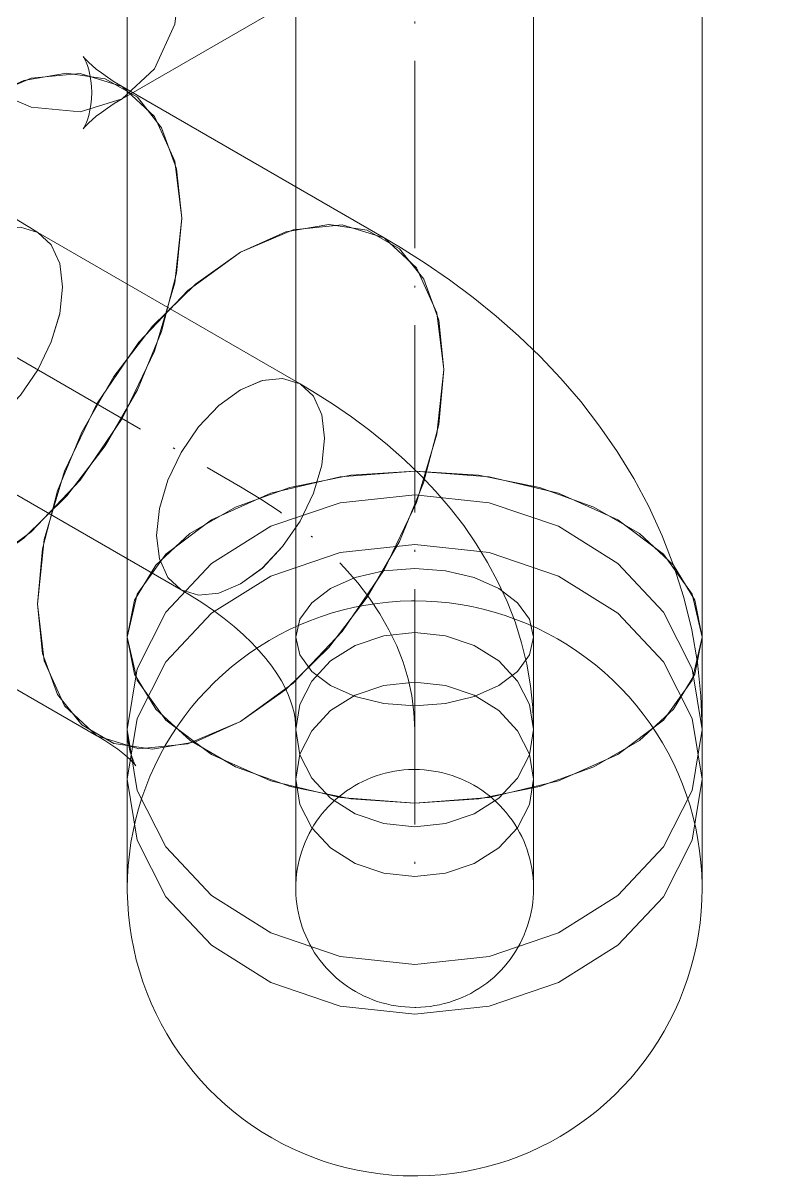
# Model space of a CAD drawing. Header units: millimetres. Extents: x -88595 to 880822, y -1054509 to -148035.
# Drawn here: x 437596.5 to 437637.4, y -350254.9 to -350193.3 of the extents above; entities that cross this region are included whole.
import ezdxf

# ---------------------------------------------------------------- set-up
doc = ezdxf.new("R2010")
doc.units = ezdxf.units.MM
doc.linetypes.add('$12$ADSK_Осевая', pattern=[14, 10, -2, 0, -2])
doc.linetypes.add('$13$ADSK_Осевая', pattern=[14, 10, -2, 0, -2])
for name, color, linetype, lineweight in [('Изоляция', 7, 'Continuous', 18), ('Трубопровод', 7, 'Continuous', 18), ('Трубопроводы', 7, 'Continuous', 18)]:
    doc.layers.add(name, color=color, linetype=linetype, lineweight=lineweight)

# ---------------------------------------------------------------- blocks, each defined once
blk = doc.blocks.new('$0$ADSK_МедьПайка_Отвод-гнутая труба - Отвод _гнутая труба_-3260024-В_ОВ3_1')
at = {"layer": 'Трубопроводы', "color": 134, "true_color": 0x00a6a6}
for points in [[(1317.151, 16532.11, 0), (1318.16, 16532.869, 0), (1318.794, 16533.753, 0), (1319.01, 16534.702, 0), (1318.794, 16535.651, 0), (1318.16, 16536.535, 0), (1317.151, 16537.295, 0), (1315.835, 16537.877, 0), (1314.304, 16538.243, 0), (1312.66, 16538.368, 0), (1311.017, 16538.243, 0), (1309.485, 16537.877, 0), (1308.17, 16537.295, 0)], [(1308.17, 16537.295, 0), (1307.161, 16536.535, 0), (1306.527, 16535.651, 0), (1306.31, 16534.702, 0), (1306.527, 16533.753, 0), (1307.161, 16532.869, 0), (1308.17, 16532.11, 0), (1309.485, 16531.527, 0), (1311.017, 16531.161, 0), (1312.66, 16531.036, 0), (1314.304, 16531.161, 0), (1315.835, 16531.527, 0), (1317.151, 16532.11, 0)], [(1302.91, 16525.667, 0), (1303.159, 16525.823, 0), (1303.401, 16525.998, 0), (1303.639, 16526.197, 0), (1303.873, 16526.421, 0), (1304.105, 16526.674, 0), (1304.334, 16526.959, 0), (1304.56, 16527.279, 0), (1304.781, 16527.636, 0), (1304.996, 16528.032, 0), (1305.203, 16528.468, 0), (1305.399, 16528.946, 0), (1305.581, 16529.465, 0), (1305.748, 16530.025, 0), (1305.897, 16530.626, 0), (1306.025, 16531.266, 0), (1306.132, 16531.944, 0), (1306.215, 16532.658, 0), (1306.273, 16533.407, 0), (1306.305, 16534.189, 0), (1306.31, 16534.702, 0)], [(1309.26, 16514.669, 0), (1310.255, 16515.29, 0), (1311.204, 16515.978, 0), (1312.103, 16516.729, 0), (1312.949, 16517.538, 0), (1313.74, 16518.4, 0), (1314.473, 16519.31, 0), (1315.147, 16520.265, 0), (1315.764, 16521.258, 0), (1316.323, 16522.286, 0), (1316.824, 16523.347, 0), (1317.27, 16524.435, 0), (1317.662, 16525.55, 0), (1318.001, 16526.687, 0), (1318.289, 16527.847, 0), (1318.526, 16529.025, 0), (1318.715, 16530.222, 0), (1318.856, 16531.435, 0), (1318.952, 16532.664, 0), (1319.002, 16533.907, 0), (1319.01, 16534.702, 0)], [(1290.21, 16526.925, 0), (1291.372, 16527.419, 0), (1292.455, 16527.527, 0), (1293.385, 16527.24, 0), (1294.098, 16526.578, 0), (1294.547, 16525.586, 0), (1294.7, 16524.333, 0), (1294.547, 16522.902, 0), (1294.098, 16521.393, 0), (1293.385, 16519.907, 0), (1292.455, 16518.546, 0), (1291.372, 16517.403, 0), (1290.21, 16516.556, 0)], [(1302.91, 16525.667, 0), (1302.65, 16525.529, 0), (1302.377, 16525.407, 0), (1302.087, 16525.301, 0), (1301.775, 16525.21, 0), (1301.441, 16525.136, 0), (1301.079, 16525.079, 0), (1300.689, 16525.044, 0), (1300.269, 16525.03, 0), (1299.818, 16525.042, 0), (1299.337, 16525.082, 0), (1298.826, 16525.151, 0), (1298.285, 16525.253, 0), (1297.716, 16525.389, 0), (1297.122, 16525.56, 0), (1296.503, 16525.768, 0), (1295.863, 16526.015, 0), (1295.202, 16526.3, 0), (1294.525, 16526.624, 0), (1293.832, 16526.988, 0), (1293.385, 16527.24, 0)], [(1290.21, 16516.556, 0), (1289.048, 16516.061, 0), (1287.965, 16515.954, 0), (1287.035, 16516.241, 0), (1286.321, 16516.903, 0), (1285.873, 16517.894, 0), (1285.72, 16519.148, 0), (1285.873, 16520.578, 0), (1286.321, 16522.088, 0), (1287.035, 16523.573, 0), (1287.965, 16524.934, 0), (1289.048, 16526.077, 0), (1290.21, 16526.925, 0)], [(1309.26, 16514.669, 0), (1308.224, 16514.118, 0), (1307.154, 16513.64, 0), (1306.054, 16513.236, 0), (1304.93, 16512.908, 0), (1303.788, 16512.654, 0), (1302.633, 16512.475, 0), (1301.47, 16512.368, 0), (1300.301, 16512.33, 0), (1299.131, 16512.361, 0), (1297.962, 16512.456, 0), (1296.796, 16512.614, 0), (1295.635, 16512.832, 0), (1294.481, 16513.108, 0), (1293.333, 16513.438, 0), (1292.193, 16513.822, 0), (1291.062, 16514.257, 0), (1289.941, 16514.741, 0), (1288.829, 16515.273, 0), (1287.728, 16515.851, 0), (1287.035, 16516.241, 0)]]:
    blk.add_polyline3d(points, dxfattribs=at)
blk = doc.blocks.new('$0$ADSK_МедьПайка_Отвод-гнутая труба - Отвод _гнутая труба_-3264726-В_ОВ3_1')
at = {"layer": 'Трубопроводы', "color": 134, "true_color": 0x00a6a6}
for points in [[(1619.078, -9839.757, 0), (1619.231, -9838.327, 0), (1619.68, -9836.817, 0), (1620.393, -9835.331, 0), (1621.323, -9833.97, 0), (1622.406, -9832.827, 0), (1623.568, -9831.98, 0), (1624.73, -9831.485, 0), (1625.813, -9831.378, 0), (1626.743, -9831.665, 0), (1627.457, -9832.327, 0), (1627.905, -9833.318, 0), (1628.058, -9834.572, 0)], [(1639.218, -9850.126, 0), (1639.177, -9848.954, 0), (1639.056, -9847.788, 0), (1638.855, -9846.634, 0), (1638.578, -9845.496, 0), (1638.226, -9844.381, 0), (1637.804, -9843.291, 0), (1637.315, -9842.23, 0), (1636.763, -9841.199, 0), (1636.152, -9840.201, 0), (1635.484, -9839.236, 0), (1634.765, -9838.306, 0), (1633.996, -9837.409, 0), (1633.18, -9836.547, 0), (1632.319, -9835.718, 0), (1631.417, -9834.923, 0), (1630.475, -9834.161, 0), (1629.495, -9833.432, 0), (1628.479, -9832.735, 0), (1627.428, -9832.071, 0), (1626.743, -9831.665, 0)], [(1628.058, -9834.572, 0), (1627.905, -9836.002, 0), (1627.457, -9837.512, 0), (1626.743, -9838.998, 0), (1625.813, -9840.358, 0), (1624.73, -9841.502, 0), (1623.568, -9842.349, 0), (1622.406, -9842.843, 0), (1621.323, -9842.951, 0), (1620.393, -9842.664, 0), (1619.68, -9842.002, 0), (1619.231, -9841.01, 0), (1619.078, -9839.757, 0)], [(1626.518, -9850.126, 0), (1626.507, -9849.832, 0), (1626.476, -9849.535, 0), (1626.423, -9849.23, 0), (1626.346, -9848.915, 0), (1626.243, -9848.588, 0), (1626.111, -9848.247, 0), (1625.947, -9847.891, 0), (1625.749, -9847.521, 0), (1625.513, -9847.137, 0), (1625.238, -9846.74, 0), (1624.922, -9846.331, 0), (1624.564, -9845.914, 0), (1624.162, -9845.489, 0), (1623.716, -9845.06, 0), (1623.227, -9844.629, 0), (1622.693, -9844.197, 0), (1622.116, -9843.768, 0), (1621.496, -9843.343, 0), (1620.834, -9842.925, 0), (1620.393, -9842.664, 0)], [(1639.218, -9850.126, 0), (1639.001, -9848.784, 0), (1638.367, -9847.534, 0), (1637.358, -9846.46, 0), (1636.043, -9845.636, 0), (1634.511, -9845.118, 0), (1632.868, -9844.942, 0), (1631.224, -9845.118, 0), (1629.693, -9845.636, 0), (1628.377, -9846.46, 0), (1627.368, -9847.534, 0), (1626.734, -9848.784, 0), (1626.518, -9850.126, 0)], [(1626.518, -9850.126, 0), (1626.734, -9851.468, 0), (1627.368, -9852.719, 0), (1628.377, -9853.792, 0), (1629.693, -9854.616, 0), (1631.224, -9855.134, 0), (1632.868, -9855.311, 0), (1634.511, -9855.134, 0), (1636.043, -9854.616, 0), (1637.358, -9853.792, 0), (1638.367, -9852.719, 0), (1639.001, -9851.468, 0), (1639.218, -9850.126, 0)]]:
    blk.add_polyline3d(points, dxfattribs=at)
blk = doc.blocks.new('$0$ADSK_МедьПайка_Отвод-гнутая труба - Отвод _гнутая труба_-V162-В_ОВ3_1')
at = {"layer": 'Трубопроводы', "color": 134, "true_color": 0x00a6a6}
for points in [[(1632.868, -9841.521, 0), (1631.224, -9841.646, 0), (1629.693, -9842.012, 0), (1628.377, -9842.595, 0), (1627.368, -9843.354, 0), (1626.734, -9844.238, 0), (1626.518, -9845.187, 0), (1626.734, -9846.136, 0), (1627.368, -9847.02, 0), (1628.377, -9847.779, 0), (1629.693, -9848.362, 0), (1631.224, -9848.728, 0), (1632.868, -9848.853, 0)], [(1632.868, -9848.853, 0), (1634.511, -9848.728, 0), (1636.043, -9848.362, 0), (1637.358, -9847.779, 0), (1638.367, -9847.02, 0), (1639.001, -9846.136, 0), (1639.218, -9845.187, 0), (1639.001, -9844.238, 0), (1638.367, -9843.354, 0), (1637.358, -9842.595, 0), (1636.043, -9842.012, 0), (1634.511, -9841.646, 0), (1632.868, -9841.521, 0)], [(1626.518, -9845.187, 0), (1626.518, -9846.209, 0), (1626.518, -9847.2, 0), (1626.518, -9848.159, 0), (1626.518, -9849.083, 0), (1626.518, -9849.972, 0), (1626.518, -9850.824, 0), (1626.518, -9851.637, 0), (1626.518, -9852.411, 0), (1626.518, -9853.144, 0), (1626.518, -9853.835, 0), (1626.518, -9854.483, 0), (1626.518, -9855.087, 0), (1626.518, -9855.645, 0), (1626.518, -9856.157, 0), (1626.518, -9856.623, 0), (1626.518, -9857.041, 0), (1626.518, -9857.41, 0), (1626.518, -9857.731, 0), (1626.518, -9858.002, 0), (1626.518, -9858.224, 0), (1626.518, -9858.395, 0), (1626.518, -9858.516, 0), (1626.518, -9858.586, 0), (1626.518, -9858.606, 0)], [(1639.218, -9858.606, 0), (1639.218, -9858.581, 0), (1639.218, -9858.505, 0), (1639.218, -9858.378, 0), (1639.218, -9858.201, 0), (1639.218, -9857.973, 0), (1639.218, -9857.696, 0), (1639.218, -9857.37, 0), (1639.218, -9856.994, 0), (1639.218, -9856.571, 0), (1639.218, -9856.1, 0), (1639.218, -9855.582, 0), (1639.218, -9855.018, 0), (1639.218, -9854.409, 0), (1639.218, -9853.757, 0), (1639.218, -9853.061, 0), (1639.218, -9852.323, 0), (1639.218, -9851.544, 0), (1639.218, -9850.726, 0), (1639.218, -9849.87, 0), (1639.218, -9848.977, 0), (1639.218, -9848.048, 0), (1639.218, -9847.086, 0), (1639.218, -9846.091, 0), (1639.218, -9845.187, 0)], [(1632.868, -9857.965, 0), (1631.224, -9857.788, 0), (1629.693, -9857.27, 0), (1628.377, -9856.446, 0), (1627.368, -9855.372, 0), (1626.734, -9854.122, 0), (1626.518, -9852.78, 0), (1626.734, -9851.438, 0), (1627.368, -9850.188, 0), (1628.377, -9849.114, 0), (1629.693, -9848.29, 0), (1631.224, -9847.772, 0), (1632.868, -9847.595, 0)], [(1632.868, -9847.595, 0), (1634.511, -9847.772, 0), (1636.043, -9848.29, 0), (1637.358, -9849.114, 0), (1638.367, -9850.188, 0), (1639.001, -9851.438, 0), (1639.218, -9852.78, 0), (1639.001, -9854.122, 0), (1638.367, -9855.372, 0), (1637.358, -9856.446, 0), (1636.043, -9857.27, 0), (1634.511, -9857.788, 0), (1632.868, -9857.965, 0)], [(1626.518, -9858.606, 0), (1626.523, -9858.352, 0), (1626.538, -9858.099, 0), (1626.563, -9857.846, 0), (1626.599, -9857.594, 0), (1626.644, -9857.345, 0), (1626.7, -9857.097, 0), (1626.765, -9856.851, 0), (1626.84, -9856.609, 0), (1626.925, -9856.369, 0), (1627.019, -9856.133, 0), (1627.122, -9855.901, 0), (1627.235, -9855.674, 0), (1627.357, -9855.451, 0), (1627.487, -9855.233, 0), (1627.627, -9855.021, 0), (1627.774, -9854.814, 0), (1627.93, -9854.613, 0), (1628.094, -9854.419, 0), (1628.265, -9854.232, 0), (1628.443, -9854.051, 0), (1628.629, -9853.878, 0), (1628.822, -9853.712, 0), (1629.021, -9853.554, 0), (1629.226, -9853.404, 0), (1629.437, -9853.263, 0), (1629.653, -9853.13, 0), (1629.875, -9853.006, 0), (1630.101, -9852.891, 0), (1630.332, -9852.784, 0), (1630.567, -9852.688, 0), (1630.805, -9852.6, 0), (1631.047, -9852.523, 0), (1631.292, -9852.455, 0), (1631.539, -9852.397, 0), (1631.788, -9852.349, 0), (1632.039, -9852.31, 0), (1632.292, -9852.282, 0), (1632.545, -9852.264, 0), (1632.799, -9852.257, 0), (1632.868, -9852.256, 0)], [(1632.868, -9852.256, 0), (1633.121, -9852.261, 0), (1633.375, -9852.276, 0), (1633.628, -9852.302, 0), (1633.879, -9852.337, 0), (1634.129, -9852.383, 0), (1634.377, -9852.438, 0), (1634.622, -9852.503, 0), (1634.865, -9852.579, 0), (1635.104, -9852.663, 0), (1635.34, -9852.757, 0), (1635.572, -9852.861, 0), (1635.8, -9852.974, 0), (1636.023, -9853.096, 0), (1636.241, -9853.226, 0), (1636.453, -9853.365, 0), (1636.66, -9853.513, 0), (1636.86, -9853.669, 0), (1637.055, -9853.832, 0), (1637.242, -9854.003, 0), (1637.423, -9854.182, 0), (1637.596, -9854.368, 0), (1637.762, -9854.56, 0), (1637.92, -9854.759, 0), (1638.069, -9854.964, 0), (1638.211, -9855.175, 0), (1638.344, -9855.392, 0), (1638.468, -9855.613, 0), (1638.583, -9855.84, 0), (1638.689, -9856.07, 0), (1638.786, -9856.305, 0), (1638.873, -9856.544, 0), (1638.951, -9856.786, 0), (1639.019, -9857.03, 0), (1639.077, -9857.278, 0), (1639.125, -9857.527, 0), (1639.163, -9857.778, 0), (1639.191, -9858.03, 0), (1639.209, -9858.284, 0), (1639.217, -9858.538, 0), (1639.218, -9858.606, 0)], [(1626.518, -9858.606, 0), (1626.518, -9858.581, 0), (1626.518, -9858.505, 0), (1626.518, -9858.378, 0), (1626.518, -9858.201, 0), (1626.518, -9857.973, 0), (1626.518, -9857.696, 0), (1626.518, -9857.37, 0), (1626.518, -9856.994, 0), (1626.518, -9856.571, 0), (1626.518, -9856.1, 0), (1626.518, -9855.582, 0), (1626.518, -9855.018, 0), (1626.518, -9854.409, 0), (1626.518, -9853.757, 0), (1626.518, -9853.061, 0), (1626.518, -9852.78, 0)], [(1639.218, -9852.78, 0), (1639.218, -9853.492, 0), (1639.218, -9854.162, 0), (1639.218, -9854.788, 0), (1639.218, -9855.369, 0), (1639.218, -9855.905, 0), (1639.218, -9856.394, 0), (1639.218, -9856.836, 0), (1639.218, -9857.23, 0), (1639.218, -9857.576, 0), (1639.218, -9857.872, 0), (1639.218, -9858.119, 0), (1639.218, -9858.315, 0), (1639.218, -9858.462, 0), (1639.218, -9858.557, 0), (1639.218, -9858.602, 0), (1639.218, -9858.606, 0)], [(1632.868, -9864.956, 0), (1632.614, -9864.951, 0), (1632.36, -9864.936, 0), (1632.107, -9864.911, 0), (1631.856, -9864.875, 0), (1631.606, -9864.83, 0), (1631.358, -9864.774, 0), (1631.113, -9864.709, 0), (1630.87, -9864.634, 0), (1630.631, -9864.549, 0), (1630.395, -9864.455, 0), (1630.163, -9864.351, 0), (1629.935, -9864.239, 0), (1629.712, -9864.117, 0), (1629.495, -9863.986, 0), (1629.282, -9863.847, 0), (1629.075, -9863.699, 0), (1628.875, -9863.544, 0), (1628.68, -9863.38, 0), (1628.493, -9863.209, 0), (1628.312, -9863.03, 0), (1628.139, -9862.845, 0), (1627.973, -9862.652, 0), (1627.815, -9862.453, 0), (1627.666, -9862.248, 0), (1627.524, -9862.037, 0), (1627.391, -9861.821, 0), (1627.267, -9861.599, 0), (1627.152, -9861.373, 0), (1627.046, -9861.142, 0), (1626.949, -9860.907, 0), (1626.862, -9860.669, 0), (1626.784, -9860.427, 0), (1626.716, -9860.182, 0), (1626.658, -9859.935, 0), (1626.61, -9859.685, 0), (1626.572, -9859.434, 0), (1626.544, -9859.182, 0), (1626.526, -9858.929, 0), (1626.518, -9858.675, 0), (1626.518, -9858.606, 0)], [(1639.218, -9858.606, 0), (1639.212, -9858.86, 0), (1639.197, -9859.114, 0), (1639.172, -9859.366, 0), (1639.136, -9859.618, 0), (1639.091, -9859.868, 0), (1639.036, -9860.116, 0), (1638.97, -9860.361, 0), (1638.895, -9860.604, 0), (1638.811, -9860.843, 0), (1638.716, -9861.079, 0), (1638.613, -9861.311, 0), (1638.5, -9861.538, 0), (1638.378, -9861.761, 0), (1638.248, -9861.979, 0), (1638.108, -9862.192, 0), (1637.961, -9862.398, 0), (1637.805, -9862.599, 0), (1637.642, -9862.793, 0), (1637.47, -9862.981, 0), (1637.292, -9863.161, 0), (1637.106, -9863.335, 0), (1636.913, -9863.5, 0), (1636.715, -9863.658, 0), (1636.509, -9863.808, 0), (1636.298, -9863.95, 0), (1636.082, -9864.082, 0), (1635.86, -9864.207, 0), (1635.634, -9864.322, 0), (1635.403, -9864.428, 0), (1635.169, -9864.525, 0), (1634.93, -9864.612, 0), (1634.688, -9864.69, 0), (1634.443, -9864.758, 0), (1634.196, -9864.816, 0), (1633.947, -9864.864, 0), (1633.696, -9864.902, 0), (1633.443, -9864.93, 0), (1633.19, -9864.948, 0), (1632.936, -9864.956, 0), (1632.868, -9864.956, 0)]]:
    blk.add_polyline3d(points, dxfattribs=at)

msp = doc.modelspace()

# ---------------------------------------------------------------- linework, layer by layer
at = {"layer": 'Изоляция', "color": 134, "true_color": 0x00a6a6}
for p, q in [((437602.067, -347036.971), (437602.067, -350226.131)), ((437632.767, -350226.131), (437632.767, -347036.971)), ((437601.795, -350197.396), (438156.041, -349877.402)), ((437615.793, -350204.815), (437601.795, -350196.733)), ((437586.445, -350223.32), (437600.443, -350231.402)), ((437602.067, -350231.07), (437602.067, -350233.724)), ((437632.767, -350233.724), (437632.767, -350231.07))]:
    msp.add_line(p, q, dxfattribs=at)
for points in [[(437594.12, -350196.636, 0), (437596.929, -350197.831, 0), (437599.547, -350198.09, 0), (437601.795, -350197.396, 0), (437603.519, -350195.797, 0), (437604.604, -350193.4, 0), (437604.974, -350190.369, 0)], [(437604.974, -350190.369, 0), (437604.604, -350193.4, 0), (437603.519, -350195.797, 0), (437601.795, -350197.396, 0), (437599.547, -350198.09, 0), (437596.929, -350197.831, 0), (437594.12, -350196.636, 0)], [(437599.709, -350195.131, 0), (437599.725, -350195.152, 0), (437599.777, -350195.215, 0), (437599.869, -350195.316, 0), (437600.004, -350195.45, 0), (437600.183, -350195.614, 0), (437600.409, -350195.802, 0), (437600.683, -350196.012, 0), (437601.003, -350196.239, 0), (437601.37, -350196.478, 0), (437601.784, -350196.727, 0), (437601.795, -350196.733, 0)], [(437600.17, -350197.065, 0), (437600.159, -350196.736, 0), (437600.126, -350196.418, 0), (437600.074, -350196.121, 0), (437600.009, -350195.853, 0), (437599.936, -350195.621, 0), (437599.863, -350195.432, 0), (437599.797, -350195.287, 0), (437599.745, -350195.19, 0), (437599.714, -350195.139, 0), (437599.709, -350195.131, 0)], [(437604.974, -350203.76, 0), (437604.701, -350201.127, 0), (437603.898, -350198.941, 0), (437602.604, -350197.312, 0), (437600.885, -350196.32, 0), (437598.827, -350196.016, 0), (437596.533, -350196.414, 0), (437594.12, -350197.493, 0)], [(437594.12, -350197.493, 0), (437596.929, -350196.299, 0), (437599.547, -350196.039, 0), (437601.795, -350196.733, 0), (437603.519, -350198.333, 0), (437604.604, -350200.73, 0), (437604.974, -350203.76, 0)], [(437600.17, -350197.065, 0), (437600.159, -350197.393, 0), (437600.126, -350197.711, 0), (437600.074, -350198.008, 0), (437600.009, -350198.277, 0), (437599.936, -350198.508, 0), (437599.863, -350198.698, 0), (437599.797, -350198.842, 0), (437599.745, -350198.94, 0), (437599.714, -350198.99, 0), (437599.709, -350198.999, 0)], [(437599.709, -350198.999, 0), (437599.725, -350198.977, 0), (437599.777, -350198.914, 0), (437599.869, -350198.814, 0), (437600.004, -350198.68, 0), (437600.183, -350198.516, 0), (437600.409, -350198.327, 0), (437600.683, -350198.118, 0), (437601.003, -350197.891, 0), (437601.37, -350197.651, 0), (437601.784, -350197.402, 0), (437601.795, -350197.396, 0)], [(437604.974, -350203.76, 0), (437604.604, -350207.217, 0), (437603.519, -350210.866, 0), (437601.795, -350214.458, 0), (437599.547, -350217.747, 0), (437596.929, -350220.511, 0), (437594.12, -350222.56, 0)], [(437594.12, -350222.56, 0), (437596.536, -350220.85, 0), (437598.831, -350218.598, 0), (437600.889, -350215.916, 0), (437602.607, -350212.939, 0), (437603.9, -350209.816, 0), (437604.702, -350206.704, 0), (437604.974, -350203.76, 0)], [(437608.118, -350205.575, 0), (437610.534, -350204.495, 0), (437612.829, -350204.097, 0), (437614.887, -350204.403, 0), (437616.605, -350205.396, 0), (437617.897, -350207.026, 0), (437618.7, -350209.211, 0), (437618.972, -350211.842, 0)], [(437618.972, -350211.842, 0), (437618.602, -350208.811, 0), (437617.517, -350206.415, 0), (437615.793, -350204.815, 0), (437613.545, -350204.121, 0), (437610.927, -350204.38, 0), (437608.118, -350205.575, 0)], [(437632.767, -350231.07, 0), (437632.705, -350229.276, 0), (437632.519, -350227.494, 0), (437632.214, -350225.738, 0), (437631.795, -350224.018, 0), (437631.267, -350222.343, 0), (437630.64, -350220.723, 0), (437629.921, -350219.161, 0), (437629.118, -350217.663, 0), (437628.24, -350216.23, 0), (437627.295, -350214.863, 0), (437626.289, -350213.562, 0), (437625.229, -350212.326, 0), (437624.119, -350211.153, 0), (437622.965, -350210.042, 0), (437621.771, -350208.989, 0), (437620.54, -350207.993, 0), (437619.274, -350207.051, 0), (437617.977, -350206.162, 0), (437616.65, -350205.323, 0), (437615.793, -350204.815, 0)], [(437608.118, -350205.575, 0), (437605.308, -350207.624, 0), (437602.69, -350210.388, 0), (437600.443, -350213.677, 0), (437598.718, -350217.269, 0), (437597.633, -350220.918, 0), (437597.263, -350224.375, 0)], [(437597.263, -350224.375, 0), (437597.536, -350221.427, 0), (437598.339, -350218.314, 0), (437599.633, -350215.191, 0), (437601.352, -350212.214, 0), (437603.41, -350209.534, 0), (437605.704, -350207.283, 0), (437608.118, -350205.575, 0)], [(437608.118, -350230.642, 0), (437610.927, -350228.593, 0), (437613.545, -350225.829, 0), (437615.793, -350222.54, 0), (437617.517, -350218.948, 0), (437618.602, -350215.299, 0), (437618.972, -350211.842, 0)], [(437618.972, -350211.842, 0), (437618.699, -350214.789, 0), (437617.896, -350217.903, 0), (437616.602, -350221.026, 0), (437614.883, -350224.002, 0), (437612.825, -350226.683, 0), (437610.531, -350228.934, 0), (437608.118, -350230.642, 0)], [(437617.417, -350217.269, 0), (437613.999, -350217.491, 0), (437610.754, -350218.147, 0), (437607.844, -350219.203, 0), (437605.414, -350220.607, 0), (437603.586, -350222.287, 0), (437602.451, -350224.16, 0), (437602.067, -350226.131, 0)], [(437602.067, -350226.131, 0), (437602.59, -350223.837, 0), (437604.123, -350221.7, 0), (437606.563, -350219.864, 0), (437609.742, -350218.456, 0), (437613.444, -350217.571, 0), (437617.417, -350217.269, 0)], [(437632.767, -350226.131, 0), (437632.382, -350224.158, 0), (437631.246, -350222.284, 0), (437629.416, -350220.604, 0), (437626.985, -350219.201, 0), (437624.075, -350218.146, 0), (437620.831, -350217.491, 0), (437617.417, -350217.269, 0)], [(437617.417, -350217.269, 0), (437621.39, -350217.571, 0), (437625.092, -350218.456, 0), (437628.271, -350219.864, 0), (437630.71, -350221.7, 0), (437632.244, -350223.837, 0), (437632.767, -350226.131, 0)], [(437602.067, -350231.07, 0), (437602.59, -350227.826, 0), (437604.123, -350224.804, 0), (437606.563, -350222.208, 0), (437609.742, -350220.216, 0), (437613.444, -350218.964, 0), (437617.417, -350218.537, 0)], [(437617.417, -350218.537, 0), (437613.444, -350218.964, 0), (437609.742, -350220.216, 0), (437606.563, -350222.208, 0), (437604.123, -350224.804, 0), (437602.59, -350227.826, 0), (437602.067, -350231.07, 0)], [(437617.417, -350218.537, 0), (437621.39, -350218.964, 0), (437625.092, -350220.216, 0), (437628.271, -350222.208, 0), (437630.71, -350224.804, 0), (437632.244, -350227.826, 0), (437632.767, -350231.07, 0)], [(437632.767, -350231.07, 0), (437632.244, -350227.826, 0), (437630.71, -350224.804, 0), (437628.271, -350222.208, 0), (437625.092, -350220.216, 0), (437621.39, -350218.964, 0), (437617.417, -350218.537, 0)], [(437617.417, -350221.191, 0), (437613.444, -350221.618, 0), (437609.742, -350222.87, 0), (437606.563, -350224.862, 0), (437604.123, -350227.457, 0), (437602.59, -350230.48, 0), (437602.067, -350233.724, 0)], [(437602.067, -350233.724, 0), (437602.59, -350230.48, 0), (437604.123, -350227.457, 0), (437606.563, -350224.862, 0), (437609.742, -350222.87, 0), (437613.444, -350221.618, 0), (437617.417, -350221.191, 0)], [(437632.767, -350233.724, 0), (437632.244, -350230.48, 0), (437630.71, -350227.457, 0), (437628.271, -350224.862, 0), (437625.092, -350222.87, 0), (437621.39, -350221.618, 0), (437617.417, -350221.191, 0)], [(437617.417, -350221.191, 0), (437621.39, -350221.618, 0), (437625.092, -350222.87, 0), (437628.271, -350224.862, 0), (437630.71, -350227.457, 0), (437632.244, -350230.48, 0), (437632.767, -350233.724, 0)], [(437602.067, -350239.55, 0), (437602.079, -350238.936, 0), (437602.116, -350238.323, 0), (437602.177, -350237.713, 0), (437602.263, -350237.105, 0), (437602.373, -350236.501, 0), (437602.507, -350235.901, 0), (437602.665, -350235.308, 0), (437602.846, -350234.722, 0), (437603.051, -350234.143, 0), (437603.279, -350233.573, 0), (437603.529, -350233.012, 0), (437603.802, -350232.462, 0), (437604.096, -350231.923, 0), (437604.412, -350231.396, 0), (437604.748, -350230.883, 0), (437605.105, -350230.383, 0), (437605.481, -350229.898, 0), (437605.877, -350229.429, 0), (437606.291, -350228.975, 0), (437606.722, -350228.539, 0), (437607.171, -350228.12, 0), (437607.637, -350227.719, 0), (437608.118, -350227.338, 0), (437608.613, -350226.976, 0), (437609.123, -350226.634, 0), (437609.646, -350226.312, 0), (437610.182, -350226.012, 0), (437610.729, -350225.734, 0), (437611.287, -350225.477, 0), (437611.855, -350225.243, 0), (437612.431, -350225.032, 0), (437613.016, -350224.845, 0), (437613.607, -350224.68, 0), (437614.205, -350224.54, 0), (437614.808, -350224.423, 0), (437615.415, -350224.331, 0), (437616.025, -350224.263, 0), (437616.637, -350224.22, 0), (437617.251, -350224.201, 0), (437617.417, -350224.2, 0)], [(437617.417, -350224.2, 0), (437618.031, -350224.212, 0), (437618.644, -350224.249, 0), (437619.254, -350224.311, 0), (437619.862, -350224.396, 0), (437620.466, -350224.506, 0), (437621.066, -350224.64, 0), (437621.659, -350224.798, 0), (437622.245, -350224.979, 0), (437622.824, -350225.184, 0), (437623.394, -350225.412, 0), (437623.955, -350225.662, 0), (437624.505, -350225.935, 0), (437625.044, -350226.229, 0), (437625.571, -350226.545, 0), (437626.084, -350226.881, 0), (437626.584, -350227.238, 0), (437627.069, -350227.614, 0), (437627.538, -350228.01, 0), (437627.992, -350228.424, 0), (437628.428, -350228.856, 0), (437628.847, -350229.305, 0), (437629.248, -350229.77, 0), (437629.629, -350230.251, 0), (437629.991, -350230.747, 0), (437630.333, -350231.256, 0), (437630.655, -350231.78, 0), (437630.955, -350232.315, 0), (437631.233, -350232.862, 0), (437631.49, -350233.42, 0), (437631.724, -350233.988, 0), (437631.935, -350234.564, 0), (437632.122, -350235.149, 0), (437632.287, -350235.741, 0), (437632.427, -350236.338, 0), (437632.544, -350236.941, 0), (437632.636, -350237.548, 0), (437632.704, -350238.158, 0), (437632.747, -350238.771, 0), (437632.766, -350239.384, 0), (437632.767, -350239.55, 0)], [(437597.263, -350224.375, 0), (437597.633, -350227.405, 0), (437598.718, -350229.802, 0), (437600.443, -350231.402, 0), (437602.69, -350232.096, 0), (437605.308, -350231.836, 0), (437608.118, -350230.642, 0)], [(437608.118, -350230.642, 0), (437605.701, -350231.722, 0), (437603.406, -350232.119, 0), (437601.348, -350231.814, 0), (437599.63, -350230.821, 0), (437598.338, -350229.191, 0), (437597.535, -350227.005, 0), (437597.263, -350224.375, 0)], [(437602.067, -350226.131, 0), (437602.067, -350227.153, 0), (437602.067, -350228.144, 0), (437602.067, -350229.103, 0), (437602.067, -350230.027, 0), (437602.067, -350230.916, 0), (437602.067, -350231.768, 0), (437602.067, -350232.581, 0), (437602.067, -350233.355, 0), (437602.067, -350234.088, 0), (437602.067, -350234.779, 0), (437602.067, -350235.427, 0), (437602.067, -350236.031, 0), (437602.067, -350236.589, 0), (437602.067, -350237.101, 0), (437602.067, -350237.567, 0), (437602.067, -350237.985, 0), (437602.067, -350238.354, 0), (437602.067, -350238.675, 0), (437602.067, -350238.946, 0), (437602.067, -350239.168, 0), (437602.067, -350239.339, 0), (437602.067, -350239.46, 0), (437602.067, -350239.53, 0), (437602.067, -350239.55, 0)], [(437602.067, -350226.131, 0), (437602.452, -350228.104, 0), (437603.588, -350229.978, 0), (437605.418, -350231.658, 0), (437607.849, -350233.061, 0), (437610.759, -350234.116, 0), (437614.003, -350234.771, 0), (437617.417, -350234.993, 0)], [(437617.417, -350234.993, 0), (437613.444, -350234.691, 0), (437609.742, -350233.806, 0), (437606.563, -350232.398, 0), (437604.123, -350230.562, 0), (437602.59, -350228.425, 0), (437602.067, -350226.131, 0)], [(437617.417, -350234.993, 0), (437620.834, -350234.771, 0), (437624.079, -350234.115, 0), (437626.99, -350233.059, 0), (437629.42, -350231.655, 0), (437631.248, -350229.975, 0), (437632.382, -350228.102, 0), (437632.767, -350226.131, 0)], [(437632.767, -350226.131, 0), (437632.244, -350228.425, 0), (437630.71, -350230.562, 0), (437628.271, -350232.398, 0), (437625.092, -350233.806, 0), (437621.39, -350234.691, 0), (437617.417, -350234.993, 0)], [(437632.767, -350239.55, 0), (437632.767, -350239.525, 0), (437632.767, -350239.449, 0), (437632.767, -350239.322, 0), (437632.767, -350239.145, 0), (437632.767, -350238.917, 0), (437632.767, -350238.64, 0), (437632.767, -350238.314, 0), (437632.767, -350237.938, 0), (437632.767, -350237.515, 0), (437632.767, -350237.044, 0), (437632.767, -350236.526, 0), (437632.767, -350235.962, 0), (437632.767, -350235.353, 0), (437632.767, -350234.7, 0), (437632.767, -350234.005, 0), (437632.767, -350233.267, 0), (437632.767, -350232.488, 0), (437632.767, -350231.67, 0), (437632.767, -350230.814, 0), (437632.767, -350229.921, 0), (437632.767, -350228.992, 0), (437632.767, -350228.03, 0), (437632.767, -350227.035, 0), (437632.767, -350226.131, 0)], [(437617.417, -350243.603, 0), (437613.444, -350243.176, 0), (437609.742, -350241.924, 0), (437606.563, -350239.933, 0), (437604.123, -350237.337, 0), (437602.59, -350234.314, 0), (437602.067, -350231.07, 0)], [(437602.067, -350231.07, 0), (437602.078, -350231.399, 0), (437602.111, -350231.717, 0), (437602.163, -350232.014, 0), (437602.228, -350232.282, 0), (437602.301, -350232.514, 0), (437602.374, -350232.703, 0), (437602.44, -350232.848, 0), (437602.492, -350232.945, 0), (437602.523, -350232.996, 0), (437602.529, -350233.004, 0)], [(437602.067, -350231.07, 0), (437602.59, -350234.314, 0), (437604.123, -350237.337, 0), (437606.563, -350239.933, 0), (437609.742, -350241.924, 0), (437613.444, -350243.176, 0), (437617.417, -350243.603, 0)], [(437632.767, -350231.07, 0), (437632.244, -350234.314, 0), (437630.71, -350237.337, 0), (437628.271, -350239.933, 0), (437625.092, -350241.924, 0), (437621.39, -350243.176, 0), (437617.417, -350243.603, 0)], [(437617.417, -350243.603, 0), (437621.39, -350243.176, 0), (437625.092, -350241.924, 0), (437628.271, -350239.933, 0), (437630.71, -350237.337, 0), (437632.244, -350234.314, 0), (437632.767, -350231.07, 0)], [(437602.529, -350233.004, 0), (437602.512, -350232.983, 0), (437602.46, -350232.92, 0), (437602.368, -350232.819, 0), (437602.233, -350232.685, 0), (437602.054, -350232.521, 0), (437601.828, -350232.333, 0), (437601.555, -350232.123, 0), (437601.234, -350231.896, 0), (437600.867, -350231.657, 0), (437600.453, -350231.408, 0), (437600.443, -350231.402, 0)], [(437602.067, -350233.724, 0), (437602.59, -350236.968, 0), (437604.123, -350239.99, 0), (437606.563, -350242.586, 0), (437609.742, -350244.578, 0), (437613.444, -350245.83, 0), (437617.417, -350246.257, 0)], [(437602.067, -350239.55, 0), (437602.067, -350239.525, 0), (437602.067, -350239.449, 0), (437602.067, -350239.322, 0), (437602.067, -350239.145, 0), (437602.067, -350238.917, 0), (437602.067, -350238.64, 0), (437602.067, -350238.314, 0), (437602.067, -350237.938, 0), (437602.067, -350237.515, 0), (437602.067, -350237.044, 0), (437602.067, -350236.526, 0), (437602.067, -350235.962, 0), (437602.067, -350235.353, 0), (437602.067, -350234.7, 0), (437602.067, -350234.005, 0), (437602.067, -350233.724, 0)], [(437617.417, -350246.257, 0), (437613.444, -350245.83, 0), (437609.742, -350244.578, 0), (437606.563, -350242.586, 0), (437604.123, -350239.99, 0), (437602.59, -350236.968, 0), (437602.067, -350233.724, 0)], [(437617.417, -350246.257, 0), (437621.39, -350245.83, 0), (437625.092, -350244.578, 0), (437628.271, -350242.586, 0), (437630.71, -350239.99, 0), (437632.244, -350236.968, 0), (437632.767, -350233.724, 0)], [(437632.767, -350233.724, 0), (437632.244, -350236.968, 0), (437630.71, -350239.99, 0), (437628.271, -350242.586, 0), (437625.092, -350244.578, 0), (437621.39, -350245.83, 0), (437617.417, -350246.257, 0)], [(437632.767, -350233.724, 0), (437632.767, -350234.436, 0), (437632.767, -350235.106, 0), (437632.767, -350235.732, 0), (437632.767, -350236.313, 0), (437632.767, -350236.849, 0), (437632.767, -350237.338, 0), (437632.767, -350237.78, 0), (437632.767, -350238.174, 0), (437632.767, -350238.52, 0), (437632.767, -350238.816, 0), (437632.767, -350239.063, 0), (437632.767, -350239.259, 0), (437632.767, -350239.406, 0), (437632.767, -350239.501, 0), (437632.767, -350239.546, 0), (437632.767, -350239.55, 0)], [(437617.417, -350254.9, 0), (437616.803, -350254.888, 0), (437616.19, -350254.851, 0), (437615.579, -350254.79, 0), (437614.971, -350254.704, 0), (437614.367, -350254.594, 0), (437613.768, -350254.46, 0), (437613.175, -350254.302, 0), (437612.588, -350254.121, 0), (437612.009, -350253.916, 0), (437611.439, -350253.688, 0), (437610.879, -350253.438, 0), (437610.329, -350253.165, 0), (437609.79, -350252.871, 0), (437609.263, -350252.555, 0), (437608.75, -350252.219, 0), (437608.25, -350251.862, 0), (437607.765, -350251.486, 0), (437607.295, -350251.09, 0), (437606.842, -350250.676, 0), (437606.405, -350250.245, 0), (437605.987, -350249.796, 0), (437605.586, -350249.33, 0), (437605.204, -350248.849, 0), (437604.842, -350248.354, 0), (437604.5, -350247.844, 0), (437604.179, -350247.321, 0), (437603.879, -350246.785, 0), (437603.6, -350246.238, 0), (437603.344, -350245.68, 0), (437603.11, -350245.112, 0), (437602.899, -350244.536, 0), (437602.711, -350243.951, 0), (437602.547, -350243.36, 0), (437602.407, -350242.762, 0), (437602.29, -350242.159, 0), (437602.198, -350241.552, 0), (437602.13, -350240.942, 0), (437602.087, -350240.33, 0), (437602.068, -350239.716, 0), (437602.067, -350239.55, 0)], [(437632.767, -350239.55, 0), (437632.755, -350240.164, 0), (437632.718, -350240.777, 0), (437632.656, -350241.388, 0), (437632.571, -350241.996, 0), (437632.461, -350242.6, 0), (437632.327, -350243.199, 0), (437632.169, -350243.792, 0), (437631.988, -350244.379, 0), (437631.783, -350244.958, 0), (437631.555, -350245.528, 0), (437631.305, -350246.088, 0), (437631.032, -350246.638, 0), (437630.738, -350247.177, 0), (437630.422, -350247.704, 0), (437630.086, -350248.217, 0), (437629.729, -350248.717, 0), (437629.353, -350249.202, 0), (437628.957, -350249.672, 0), (437628.543, -350250.125, 0), (437628.111, -350250.562, 0), (437627.662, -350250.98, 0), (437627.197, -350251.381, 0), (437626.716, -350251.763, 0), (437626.22, -350252.125, 0), (437625.711, -350252.467, 0), (437625.187, -350252.788, 0), (437624.652, -350253.088, 0), (437624.105, -350253.367, 0), (437623.547, -350253.623, 0), (437622.979, -350253.857, 0), (437622.403, -350254.068, 0), (437621.818, -350254.256, 0), (437621.226, -350254.42, 0), (437620.629, -350254.56, 0), (437620.026, -350254.677, 0), (437619.419, -350254.769, 0), (437618.809, -350254.837, 0), (437618.196, -350254.88, 0), (437617.583, -350254.899, 0), (437617.417, -350254.9, 0)]]:
    msp.add_polyline3d(points, dxfattribs=at)
at = {"layer": 'Трубопровод', "color": 134, "true_color": 0x00a6a6}
for p, q in [((437611.067, -347036.971), (437611.067, -350226.131)), ((437623.767, -350226.131), (437623.767, -347036.971)), ((437611.293, -350212.609), (437597.295, -350204.527)), ((437590.945, -350215.526), (437604.943, -350223.608)), ((437611.067, -350231.07), (437611.067, -350233.724)), ((437623.767, -350233.724), (437623.767, -350231.07))]:
    msp.add_line(p, q, dxfattribs=at)
at = {"layer": 'Трубопровод', "color": 134, "linetype": '$12$ADSK_Осевая', "true_color": 0x00a6a6}
for p, q in [((437617.417, -347036.971), (437617.417, -350226.131)), ((437617.417, -347036.971), (437617.417, -350226.131)), ((437594.12, -350210.027), (437608.118, -350218.108)), ((437594.12, -350210.027), (437608.118, -350218.108)), ((437617.417, -350231.07), (437617.417, -350233.724)), ((437617.417, -350231.07), (437617.417, -350233.724))]:
    msp.add_line(p, q, dxfattribs=at)
at = {"layer": 'Трубопровод', "color": 134, "true_color": 0x00a6a6}
for points in [[(437594.12, -350204.842, 0), (437595.282, -350204.348, 0), (437596.365, -350204.24, 0), (437597.295, -350204.527, 0), (437598.008, -350205.189, 0), (437598.457, -350206.181, 0), (437598.61, -350207.434, 0)], [(437598.61, -350207.434, 0), (437598.457, -350208.865, 0), (437598.008, -350210.374, 0), (437597.295, -350211.86, 0), (437596.365, -350213.221, 0), (437595.282, -350214.364, 0), (437594.12, -350215.211, 0)], [(437612.608, -350215.516, 0), (437612.455, -350214.262, 0), (437612.006, -350213.271, 0), (437611.293, -350212.609, 0), (437610.363, -350212.322, 0), (437609.28, -350212.429, 0), (437608.118, -350212.924, 0)], [(437608.118, -350212.924, 0), (437606.955, -350213.771, 0), (437605.872, -350214.914, 0), (437604.943, -350216.275, 0), (437604.229, -350217.761, 0), (437603.78, -350219.271, 0), (437603.627, -350220.701, 0)], [(437608.118, -350223.293, 0), (437609.28, -350222.446, 0), (437610.363, -350221.302, 0), (437611.293, -350219.941, 0), (437612.006, -350218.456, 0), (437612.455, -350216.946, 0), (437612.608, -350215.516, 0)], [(437603.627, -350220.701, 0), (437603.78, -350221.954, 0), (437604.229, -350222.946, 0), (437604.943, -350223.608, 0), (437605.872, -350223.895, 0), (437606.955, -350223.787, 0), (437608.118, -350223.293, 0)], [(437612.927, -350223.539, 0), (437614.242, -350222.956, 0), (437615.773, -350222.59, 0), (437617.417, -350222.465, 0), (437619.06, -350222.59, 0), (437620.592, -350222.956, 0), (437621.907, -350223.539, 0)], [(437612.927, -350228.723, 0), (437611.918, -350227.964, 0), (437611.283, -350227.08, 0), (437611.067, -350226.131, 0), (437611.283, -350225.182, 0), (437611.918, -350224.298, 0), (437612.927, -350223.539, 0)], [(437621.907, -350223.539, 0), (437622.916, -350224.298, 0), (437623.551, -350225.182, 0), (437623.767, -350226.131, 0), (437623.551, -350227.08, 0), (437622.916, -350227.964, 0), (437621.907, -350228.723, 0)], [(437611.067, -350231.07, 0), (437611.283, -350229.728, 0), (437611.918, -350228.478, 0), (437612.927, -350227.404, 0), (437614.242, -350226.58, 0), (437615.773, -350226.062, 0), (437617.417, -350225.886, 0)], [(437617.417, -350225.886, 0), (437619.06, -350226.062, 0), (437620.592, -350226.58, 0), (437621.907, -350227.404, 0), (437622.916, -350228.478, 0), (437623.551, -350229.728, 0), (437623.767, -350231.07, 0)], [(437617.417, -350228.539, 0), (437615.773, -350228.716, 0), (437614.242, -350229.234, 0), (437612.927, -350230.058, 0), (437611.918, -350231.132, 0), (437611.283, -350232.382, 0), (437611.067, -350233.724, 0)], [(437623.767, -350233.724, 0), (437623.551, -350232.382, 0), (437622.916, -350231.132, 0), (437621.907, -350230.058, 0), (437620.592, -350229.234, 0), (437619.06, -350228.716, 0), (437617.417, -350228.539, 0)], [(437621.907, -350228.723, 0), (437620.592, -350229.306, 0), (437619.06, -350229.672, 0), (437617.417, -350229.797, 0), (437615.773, -350229.672, 0), (437614.242, -350229.306, 0), (437612.927, -350228.723, 0)], [(437617.417, -350236.255, 0), (437615.773, -350236.078, 0), (437614.242, -350235.56, 0), (437612.927, -350234.736, 0), (437611.918, -350233.663, 0), (437611.283, -350232.412, 0), (437611.067, -350231.07, 0)], [(437623.767, -350231.07, 0), (437623.551, -350232.412, 0), (437622.916, -350233.663, 0), (437621.907, -350234.736, 0), (437620.592, -350235.56, 0), (437619.06, -350236.078, 0), (437617.417, -350236.255, 0)], [(437611.067, -350233.724, 0), (437611.283, -350235.066, 0), (437611.918, -350236.316, 0), (437612.927, -350237.39, 0), (437614.242, -350238.214, 0), (437615.773, -350238.732, 0), (437617.417, -350238.909, 0)], [(437617.417, -350238.909, 0), (437619.06, -350238.732, 0), (437620.592, -350238.214, 0), (437621.907, -350237.39, 0), (437622.916, -350236.316, 0), (437623.551, -350235.066, 0), (437623.767, -350233.724, 0)]]:
    msp.add_polyline3d(points, dxfattribs=at)
at = {"layer": 'Трубопроводы', "color": 134, "linetype": '$12$ADSK_Осевая', "true_color": 0x00a6a6}
msp.add_line((437617.417, -350226.131), (437617.417, -350239.55), dxfattribs=at)
at = {"layer": 'Трубопроводы', "color": 134, "linetype": '$13$ADSK_Осевая', "true_color": 0x00a6a6}
msp.add_ellipse((437585.667, -350231.07), major_axis=(31.75, 0), ratio=0.57735, start_param=0, end_param=0.785398, dxfattribs=at)

# ---------------------------------------------------------------- block references
at = {"layer": 'Трубопроводы', "color": 134, "true_color": 0x00a6a6, "rotation": 240}
msp.add_blockref('$0$ADSK_МедьПайка_Отвод-гнутая труба - Отвод _гнутая труба_-3260024-В_ОВ3_1', (423930.978, -340805.878), dxfattribs=at)
at = {"layer": 'Трубопроводы', "color": 134, "true_color": 0x00a6a6}
for name in ['$0$ADSK_МедьПайка_Отвод-гнутая труба - Отвод _гнутая труба_-3264726-В_ОВ3_1', '$0$ADSK_МедьПайка_Отвод-гнутая труба - Отвод _гнутая труба_-V162-В_ОВ3_1']:
    msp.add_blockref(name, (435984.549, -340380.944), dxfattribs=at)

doc.saveas('drawing.dxf')
